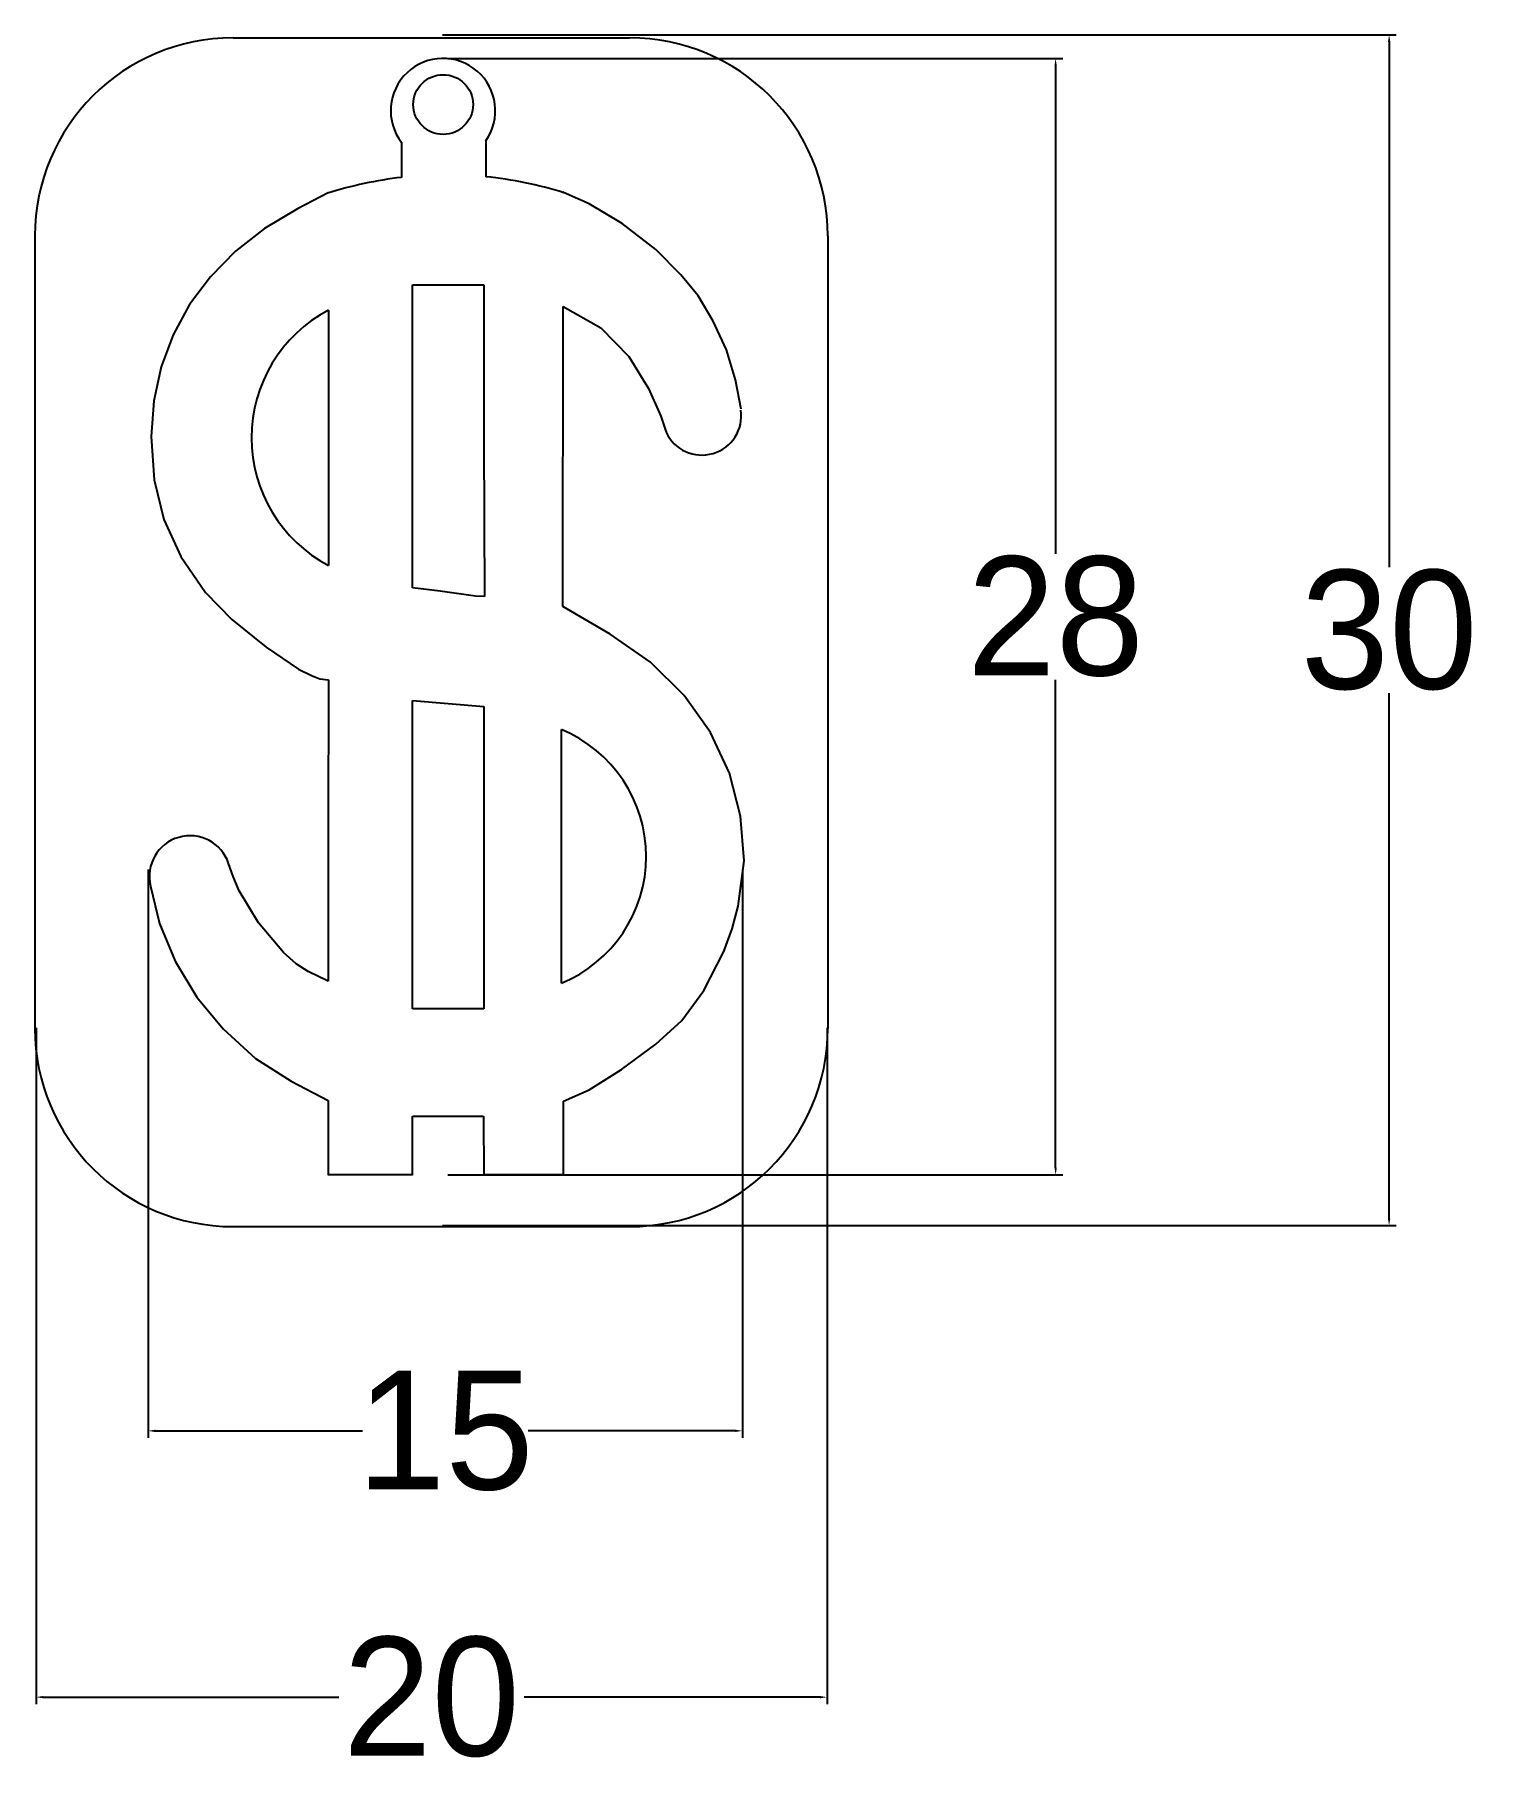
# Model space of a CAD drawing. Header units: millimetres. Extents: x -196 to 16, y -42 to 2.
# Drawn here: x -20.9 to 15.53, y -42.25 to 1.66 of the extents above.
import ezdxf

# ---------------------------------------------------------------- set-up
doc = ezdxf.new("R2010")
doc.units = ezdxf.units.MM
doc.header["$MEASUREMENT"] = 0
doc.layers.get('0').update_dxf_attribs({"linetype": 'CONTINUOUS'})
doc.layers.get('Defpoints').update_dxf_attribs({"linetype": 'CONTINUOUS'})
doc.dimstyles.get("Standard").update_dxf_attribs({"dimtxt": 0.18, "dimasz": 0.18, "dimexe": 0.18, "dimexo": 0.0625, "dimgap": 0.09, "dimtad": 0, "dimtih": 1, "dimtoh": 1, "dimdec": 4, "dimzin": 0, "dimdsep": 46, "dimtxsty": 'STANDARD', "dimcen": 0.09, "dimadec": 0, "dimazin": 0, "dimtfac": 1, "dimtdec": 4, "dimtofl": 0, "dimtmove": 2, "dimatfit": 3, "dimfxl": 1, "dimtolj": 1, "dimtzin": 0, "dimarcsym": 0})

# ---------------------------------------------------------------- blocks, each defined once
blk = doc.blocks.new('*D4')
at = {"color": 0, "linetype": 'ByBlock', "lineweight": -2, "transparency": 16777216}
for p, q in [((-10.616, 1.659), (13.442, 1.659)), ((13.262, 1.479), (13.262, -11.774)), ((13.262, -28.206), (13.262, -14.954)), ((-10.616, -28.386), (13.442, -28.386))]:
    blk.add_line(p, q, dxfattribs=at)
at = {"color": 0, "linetype": 'ByBlock', "transparency": 16777216}
for points in [[(13.232, 1.479), (13.292, 1.479), (13.262, 1.659)], [(13.232, -28.206), (13.292, -28.206), (13.262, -28.386)]]:
    blk.add_solid(points, dxfattribs=at)
at = {"layer": 'Defpoints', "color": 0, "linetype": 'ByBlock', "transparency": 16777216}
for p in [(-10.678, 1.659), (-10.678, -28.386), (13.262, -28.386)]:
    blk.add_point(p, dxfattribs=at)
at = {"color": 0, "linetype": 'ByBlock', "transparency": 16777216, "insert": (13.262, -13.364), "char_height": 3, "attachment_point": 5}
blk.add_mtext('\\A1;30', dxfattribs=at)
blk = doc.blocks.new('*D5')
at = {"color": 0, "linetype": 'ByBlock', "lineweight": -2, "transparency": 16777216}
for p, q in [((-20.864, -23.392), (-20.864, -40.462)), ((-0.916, -23.392), (-0.916, -40.462)), ((-20.684, -40.282), (-13.23, -40.282)), ((-1.096, -40.282), (-8.55, -40.282))]:
    blk.add_line(p, q, dxfattribs=at)
at = {"color": 0, "linetype": 'ByBlock', "transparency": 16777216}
for points in [[(-20.684, -40.252), (-20.684, -40.312), (-20.864, -40.282)], [(-1.096, -40.252), (-1.096, -40.312), (-0.916, -40.282)]]:
    blk.add_solid(points, dxfattribs=at)
at = {"layer": 'Defpoints', "color": 0, "linetype": 'ByBlock', "transparency": 16777216}
for p in [(-20.864, -23.33), (-0.916, -23.33), (-0.916, -40.282)]:
    blk.add_point(p, dxfattribs=at)
at = {"color": 0, "linetype": 'ByBlock', "transparency": 16777216, "insert": (-10.89, -40.282), "char_height": 3, "attachment_point": 5}
blk.add_mtext('\\A1;20', dxfattribs=at)
blk = doc.blocks.new('*D6')
at = {"color": 0, "linetype": 'ByBlock', "lineweight": -2, "transparency": 16777216}
for p, q in [((-10.481, 1.059), (5.03, 1.059)), ((4.85, 0.879), (4.85, -11.432)), ((4.85, -26.924), (4.85, -14.612)), ((-10.481, -27.104), (5.03, -27.104))]:
    blk.add_line(p, q, dxfattribs=at)
at = {"color": 0, "linetype": 'ByBlock', "transparency": 16777216}
for points in [[(4.82, 0.879), (4.88, 0.879), (4.85, 1.059)], [(4.82, -26.924), (4.88, -26.924), (4.85, -27.104)]]:
    blk.add_solid(points, dxfattribs=at)
at = {"layer": 'Defpoints', "color": 0, "linetype": 'ByBlock', "transparency": 16777216}
for p in [(-10.543, 1.059), (-10.543, -27.104), (4.85, -27.104)]:
    blk.add_point(p, dxfattribs=at)
at = {"color": 0, "linetype": 'ByBlock', "transparency": 16777216, "insert": (4.85, -13.022), "char_height": 3, "attachment_point": 5}
blk.add_mtext('\\A1;28', dxfattribs=at)
blk = doc.blocks.new('*D7')
at = {"color": 0, "linetype": 'ByBlock', "lineweight": -2, "transparency": 16777216}
for p, q in [((-18.036, -19.404), (-18.036, -33.743)), ((-3.05, -19.404), (-3.05, -33.743)), ((-17.856, -33.563), (-12.633, -33.563)), ((-3.23, -33.563), (-8.453, -33.563))]:
    blk.add_line(p, q, dxfattribs=at)
at = {"color": 0, "linetype": 'ByBlock', "transparency": 16777216}
for points in [[(-17.856, -33.533), (-17.856, -33.593), (-18.036, -33.563)], [(-3.23, -33.533), (-3.23, -33.593), (-3.05, -33.563)]]:
    blk.add_solid(points, dxfattribs=at)
at = {"layer": 'Defpoints', "color": 0, "linetype": 'ByBlock', "transparency": 16777216}
for p in [(-18.036, -19.342), (-3.05, -19.342), (-3.05, -33.563)]:
    blk.add_point(p, dxfattribs=at)
at = {"color": 0, "linetype": 'ByBlock', "transparency": 16777216, "insert": (-10.543, -33.563), "char_height": 3, "attachment_point": 5}
blk.add_mtext('\\A1;15', dxfattribs=at)

msp = doc.modelspace()

# ---------------------------------------------------------------- linework, layer by layer
at = {"linetype": 'ByBlock'}
for p, q in [((-15.896, 1.583), (-5.896, 1.583)), ((-11.646, -1.047), (-11.646, -1.939)), ((-9.522, -1), (-9.522, -1.922)), ((-20.896, -3.417), (-20.896, -23.41)), ((-0.896, -3.417), (-0.896, -23.41)), ((-11.373, -27.101), (-13.495, -27.101)), ((-7.564, -27.101), (-9.575, -27.101)), ((-15.896, -28.41), (-5.896, -28.41))]:
    msp.add_line(p, q, dxfattribs=at)
for p, q in [((-13.494, -2.33), (-14.27, -2.734)), ((-7.409, -2.391), (-7.58, -2.313)), ((-6.913, -2.603), (-7.409, -2.391)), ((-6.079, -3.106), (-6.913, -2.603)), ((-14.27, -2.734), (-15.103, -3.232)), ((-15.103, -3.232), (-15.837, -3.804)), ((-5.233, -3.76), (-6.079, -3.106)), ((-15.837, -3.804), (-16.468, -4.444)), ((-4.604, -4.394), (-5.233, -3.76)), ((-16.468, -4.444), (-16.993, -5.147)), ((-11.37, -8.469), (-11.37, -4.647)), ((-11.37, -4.647), (-10.472, -4.647)), ((-10.472, -4.647), (-9.573, -4.647)), ((-9.573, -4.647), (-9.573, -8.595)), ((-4.168, -4.93), (-4.604, -4.394)), ((-16.993, -5.147), (-17.409, -5.908)), ((-7.58, -12.763), (-7.573, -5.199)), ((-7.573, -5.199), (-6.619, -5.733)), ((-3.791, -5.564), (-4.168, -4.93)), ((-13.492, -5.286), (-13.491, -11.731)), ((-3.45, -6.292), (-3.791, -5.564)), ((-17.409, -5.908), (-17.712, -6.72)), ((-6.619, -5.733), (-5.914, -6.457)), ((-5.914, -6.457), (-5.417, -7.269)), ((-3.22, -7.048), (-3.45, -6.292)), ((-17.712, -6.72), (-17.898, -7.579)), ((-5.417, -7.269), (-5.11, -7.965)), ((-3.082, -7.789), (-3.22, -7.048)), ((-17.898, -7.579), (-17.963, -8.479)), ((-5.11, -7.965), (-4.974, -8.369)), ((-17.963, -8.479), (-17.886, -9.569)), ((-11.37, -12.291), (-11.37, -8.469)), ((-9.573, -8.595), (-9.558, -12.515)), ((-17.886, -9.569), (-17.639, -10.57)), ((-17.639, -10.57), (-17.211, -11.507)), ((-17.211, -11.507), (-16.593, -12.409)), ((-10.676, -12.377), (-11.37, -12.291)), ((-16.593, -12.409), (-15.928, -13.089)), ((-9.778, -12.503), (-10.676, -12.377)), ((-10.676, -12.377), (-10.676, -12.377)), ((-9.558, -12.515), (-9.778, -12.503)), ((-15.928, -13.089), (-15.065, -13.794)), ((-6.388, -13.461), (-7.58, -12.763)), ((-5.366, -14.171), (-6.388, -13.461)), ((-15.065, -13.794), (-14.243, -14.348)), ((-14.243, -14.348), (-13.917, -14.51)), ((-4.518, -15.007), (-5.366, -14.171)), ((-13.917, -14.51), (-13.706, -14.59)), ((-13.706, -14.59), (-13.493, -14.611)), ((-13.493, -14.611), (-13.494, -18.396)), ((-11.371, -19.028), (-11.371, -15.137)), ((-11.371, -15.137), (-10.472, -15.214)), ((-10.472, -15.214), (-9.573, -15.291)), ((-9.573, -15.291), (-9.573, -19.105)), ((-3.852, -15.948), (-4.518, -15.007)), ((-7.615, -22.271), (-7.616, -15.87)), ((-3.375, -16.971), (-3.852, -15.948)), ((-3.095, -18.056), (-3.375, -16.971)), ((-13.494, -18.396), (-13.494, -22.219)), ((-3.007, -19.182), (-3.095, -18.056)), ((-15.892, -19.58), (-16.01, -19.245)), ((-11.37, -22.919), (-11.371, -19.028)), ((-11.371, -19.028), (-11.371, -19.028)), ((-9.573, -19.105), (-9.573, -22.919)), ((-7.613, -19.1), (-7.613, -19.1)), ((-3.159, -20.326), (-3.007, -19.182)), ((-15.746, -19.939), (-15.892, -19.58)), ((-17.975, -19.819), (-17.75, -20.766)), ((-15.254, -20.747), (-15.746, -19.939)), ((-3.31, -20.899), (-3.159, -20.326)), ((-17.75, -20.766), (-17.359, -21.712)), ((-14.623, -21.496), (-15.254, -20.747)), ((-3.517, -21.468), (-3.31, -20.899)), ((-14.303, -21.782), (-14.623, -21.496)), ((-4.023, -22.455), (-3.517, -21.468)), ((-17.359, -21.712), (-16.81, -22.622)), ((-14.006, -21.973), (-14.303, -21.782)), ((-13.494, -22.219), (-14.006, -21.973)), ((-16.81, -22.622), (-16.143, -23.424)), ((-4.58, -23.206), (-4.023, -22.455)), ((-10.472, -22.919), (-11.37, -22.919)), ((-9.573, -22.919), (-10.472, -22.919)), ((-5.233, -23.806), (-4.58, -23.206)), ((-16.143, -23.424), (-15.327, -24.165)), ((-6.101, -24.447), (-5.233, -23.806)), ((-15.327, -24.165), (-14.433, -24.742)), ((-6.913, -24.963), (-6.101, -24.447)), ((-14.433, -24.742), (-13.494, -25.23)), ((-7.563, -25.247), (-6.913, -24.963)), ((-13.494, -25.23), (-13.495, -27.112)), ((-7.564, -27.101), (-7.563, -25.247)), ((-11.373, -27.112), (-11.37, -25.626)), ((-11.37, -25.626), (-10.472, -25.626)), ((-10.472, -25.626), (-9.577, -25.625)), ((-9.577, -25.625), (-9.575, -27.101))]:
    msp.add_line(p, q)
msp.add_circle((-10.597, -0.101), 0.753, dxfattribs=at)
for centre, radius, start, end in [((-15.896, -3.417), 5, 90, 180), ((-5.896, -3.417), 5, 0, 90), ((-10.601, -0.255), 1.319, 324.8765, 217.6538), ((-10.509, -11.769), 9.896, 96.596, 107.6817), ((-10.509, -11.769), 9.896, 72.6197, 84.2755), ((-11.78, -8.508), 3.649, 117.9926, 242.0335), ((-4.072, -7.949), 0.995, 204.9621, 7.9186), ((-8.939, -19.071), 3.463, 292.476, 67.5402), ((-16.981, -19.572), 1.024, 18.6325, 193.909), ((-15.896, -23.41), 5, 180, 270), ((-5.896, -23.41), 5, 270, 0)]:
    msp.add_arc(centre, radius, start, end, dxfattribs=at)

# ---------------------------------------------------------------- dimensions: what is measured, and where the dimension line sits
for base, p1, p2, picture, middle in [((13.262, -28.386), (-10.678, 1.659), (-10.678, -28.386), '*D4', (13.262, -13.364)), ((4.85, -27.104), (-10.543, 1.059), (-10.543, -27.104), '*D6', (4.85, -13.022))]:
    dim = msp.add_linear_dim(base=base, p1=p1, p2=p2, angle=90, dimstyle='STANDARD', override={"dimtxt": 3, "dimdec": 0, "dimtdec": 0, "dimtmove": 0}, dxfattribs=at)
    dim.commit()
    dim.dimension.update_dxf_attribs({"geometry": picture, "text_midpoint": middle, "dimtype": 160})
dim = msp.add_linear_dim(base=(-3.05, -33.563), p1=(-18.036, -19.342), p2=(-3.05, -19.342), dimstyle='STANDARD', override={"dimtxt": 3, "dimdec": 0, "dimtdec": 0, "dimtmove": 0}, dxfattribs=at)
dim.commit()
dim.dimension.update_dxf_attribs({"geometry": '*D7', "text_midpoint": (-10.543, -33.563)})
dim = msp.add_linear_dim(base=(-0.916, -40.282), p1=(-20.864, -23.33), p2=(-0.916, -23.33), dimstyle='STANDARD', override={"dimtxt": 3, "dimdec": 0, "dimtdec": 0, "dimtmove": 0}, dxfattribs=at)
dim.commit()
dim.dimension.update_dxf_attribs({"geometry": '*D5', "text_midpoint": (-10.89, -40.282), "dimtype": 160})

doc.saveas('drawing.dxf')
